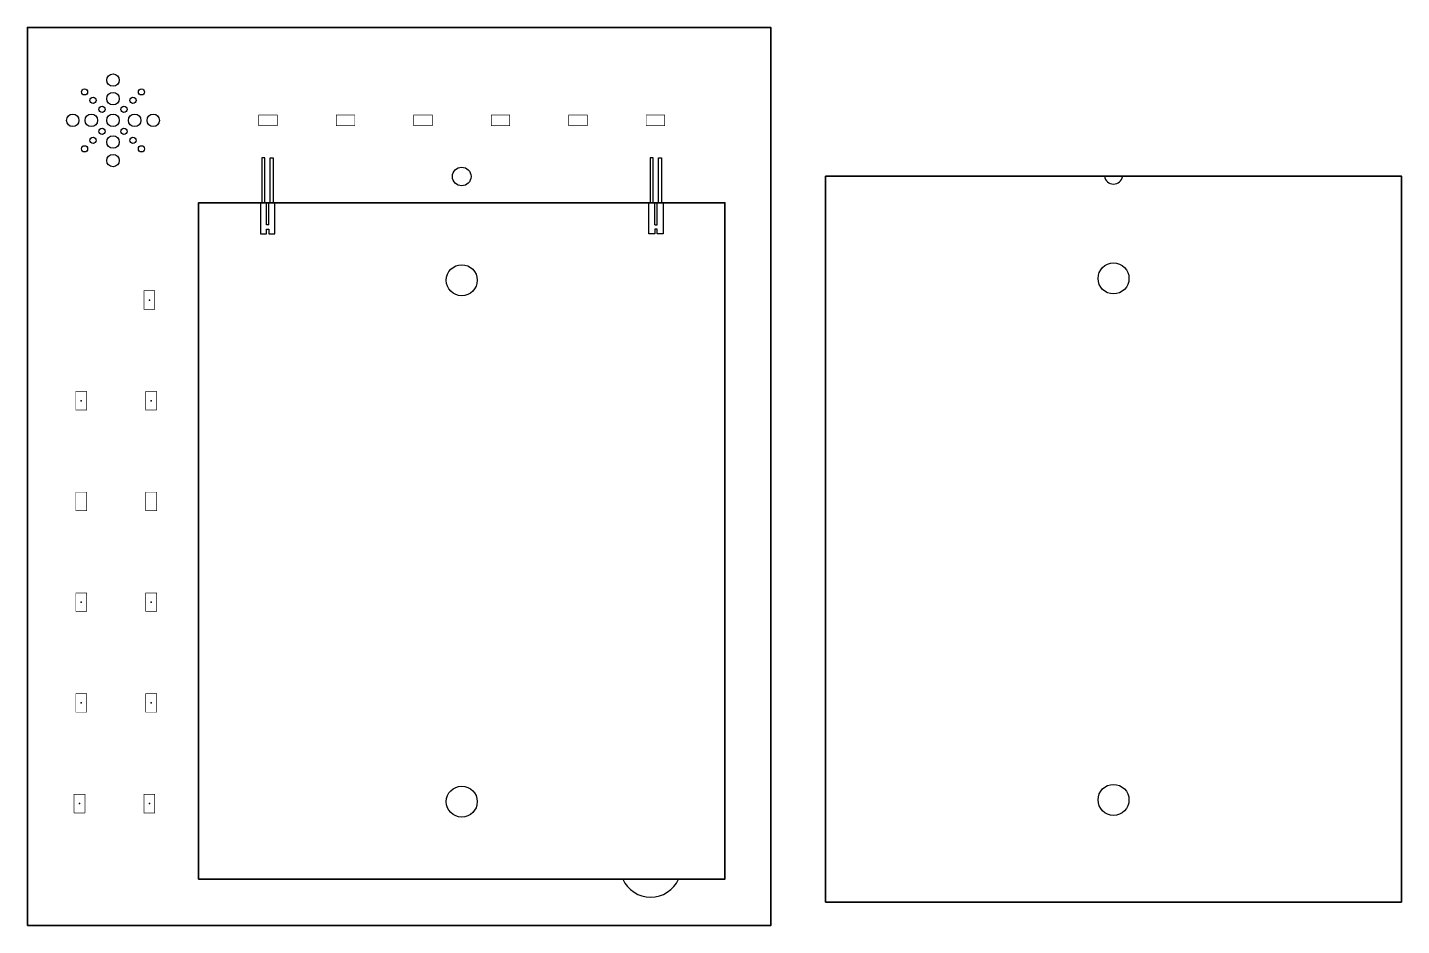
# Model space of a CAD drawing. Header units: millimetres. Extents: x -1276 to 1832, y -1676 to -667.
# Drawn here: x -309.1 to 134.6, y -985.7 to -695.7 of the extents above; entities that cross this region are included whole.
import ezdxf

# ---------------------------------------------------------------- set-up
doc = ezdxf.new("R2010")
doc.units = ezdxf.units.MM
doc.header["$MEASUREMENT"] = 0
for name, color, linetype in [('21', 253, 'Continuous'), ('23', 53, 'Continuous'), ('51', 253, 'Continuous'), ('dim', 7, 'Continuous'), ('groof-0.2', 175, 'Continuous'), ('groof-1mm', 213, 'Continuous'), ('Top-face', 7, 'Continuous')]:
    doc.layers.add(name, color=color, linetype=linetype)

msp = doc.modelspace()

# ---------------------------------------------------------------- linework, layer by layer
at = {"layer": '21', "const_width": 0.2032}
for points in [[(-228.41175, -723.96672), (-234.41175, -723.96672)], [(-234.41175, -723.96672), (-234.41175, -724.21672)], [(-234.41175, -727.21672), (-234.41175, -727.46672)], [(-234.41175, -727.46672), (-228.41175, -727.46672)], [(-228.41175, -723.96672), (-228.41175, -724.21672)], [(-228.41175, -727.46672), (-228.41175, -727.21672)], [(-203.39275, -723.96672), (-209.39275, -723.96672)], [(-209.39275, -723.96672), (-209.39275, -724.21672)], [(-209.39275, -727.21672), (-209.39275, -727.46672)], [(-209.39275, -727.46672), (-203.39275, -727.46672)], [(-203.39275, -723.96672), (-203.39275, -724.21672)], [(-203.39275, -727.46672), (-203.39275, -727.21672)], [(-178.37375, -723.96672), (-184.37375, -723.96672)], [(-184.37375, -723.96672), (-184.37375, -724.21672)], [(-184.37375, -727.21672), (-184.37375, -727.46672)], [(-184.37375, -727.46672), (-178.37375, -727.46672)], [(-178.37375, -723.96672), (-178.37375, -724.21672)], [(-178.37375, -727.46672), (-178.37375, -727.21672)], [(-153.35475, -723.96672), (-159.35475, -723.96672)], [(-159.35475, -723.96672), (-159.35475, -724.21672)], [(-159.35475, -727.21672), (-159.35475, -727.46672)], [(-159.35475, -727.46672), (-153.35475, -727.46672)], [(-153.35475, -723.96672), (-153.35475, -724.21672)], [(-153.35475, -727.46672), (-153.35475, -727.21672)], [(-128.33575, -723.96672), (-134.33575, -723.96672)], [(-134.33575, -723.96672), (-134.33575, -724.21672)], [(-134.33575, -727.21672), (-134.33575, -727.46672)], [(-134.33575, -727.46672), (-128.33575, -727.46672)], [(-128.33575, -723.96672), (-128.33575, -724.21672)], [(-128.33575, -727.46672), (-128.33575, -727.21672)], [(-103.31675, -723.96672), (-109.31675, -723.96672)], [(-109.31675, -723.96672), (-109.31675, -724.21672)], [(-109.31675, -727.21672), (-109.31675, -727.46672)], [(-109.31675, -727.46672), (-103.31675, -727.46672)], [(-103.31675, -723.96672), (-103.31675, -724.21672)], [(-103.31675, -727.46672), (-103.31675, -727.21672)]]:
    msp.add_lwpolyline(points, dxfattribs=at)
at = {"layer": '21', "const_width": 0.1016}
for points in [[(-234.41175, -724.01752, -1), (-234.41175, -723.91592)], [(-234.46255, -723.96672, -1), (-234.36095, -723.96672)], [(-234.36095, -724.21672, -1), (-234.46255, -724.21672)], [(-234.46255, -727.21672, -1), (-234.36095, -727.21672)], [(-234.41175, -727.51752, -1), (-234.41175, -727.41592)], [(-234.36095, -727.46672, -1), (-234.46255, -727.46672)], [(-228.46255, -723.96672, -1), (-228.36095, -723.96672)], [(-228.36095, -724.21672, -1), (-228.46255, -724.21672)], [(-228.46255, -727.21672, -1), (-228.36095, -727.21672)], [(-228.36095, -727.46672, -1), (-228.46255, -727.46672)], [(-228.41175, -723.91592, -1), (-228.41175, -724.01752)], [(-228.41175, -727.41592, -1), (-228.41175, -727.51752)], [(-209.39275, -724.01752, -1), (-209.39275, -723.91592)], [(-209.44355, -723.96672, -1), (-209.34195, -723.96672)], [(-209.34195, -724.21672, -1), (-209.44355, -724.21672)], [(-209.44355, -727.21672, -1), (-209.34195, -727.21672)], [(-209.39275, -727.51752, -1), (-209.39275, -727.41592)], [(-209.34195, -727.46672, -1), (-209.44355, -727.46672)], [(-203.44355, -723.96672, -1), (-203.34195, -723.96672)], [(-203.34195, -724.21672, -1), (-203.44355, -724.21672)], [(-203.44355, -727.21672, -1), (-203.34195, -727.21672)], [(-203.34195, -727.46672, -1), (-203.44355, -727.46672)], [(-203.39275, -723.91592, -1), (-203.39275, -724.01752)], [(-203.39275, -727.41592, -1), (-203.39275, -727.51752)], [(-184.37375, -724.01752, -1), (-184.37375, -723.91592)], [(-184.42455, -723.96672, -1), (-184.32295, -723.96672)], [(-184.32295, -724.21672, -1), (-184.42455, -724.21672)], [(-184.42455, -727.21672, -1), (-184.32295, -727.21672)], [(-184.37375, -727.51752, -1), (-184.37375, -727.41592)], [(-184.32295, -727.46672, -1), (-184.42455, -727.46672)], [(-178.42455, -723.96672, -1), (-178.32295, -723.96672)], [(-178.32295, -724.21672, -1), (-178.42455, -724.21672)], [(-178.42455, -727.21672, -1), (-178.32295, -727.21672)], [(-178.32295, -727.46672, -1), (-178.42455, -727.46672)], [(-178.37375, -723.91592, -1), (-178.37375, -724.01752)], [(-178.37375, -727.41592, -1), (-178.37375, -727.51752)], [(-159.35475, -724.01752, -1), (-159.35475, -723.91592)], [(-159.40555, -723.96672, -1), (-159.30395, -723.96672)], [(-159.30395, -724.21672, -1), (-159.40555, -724.21672)], [(-159.40555, -727.21672, -1), (-159.30395, -727.21672)], [(-159.35475, -727.51752, -1), (-159.35475, -727.41592)], [(-159.30395, -727.46672, -1), (-159.40555, -727.46672)], [(-153.40555, -723.96672, -1), (-153.30395, -723.96672)], [(-153.30395, -724.21672, -1), (-153.40555, -724.21672)], [(-153.40555, -727.21672, -1), (-153.30395, -727.21672)], [(-153.30395, -727.46672, -1), (-153.40555, -727.46672)], [(-153.35475, -723.91592, -1), (-153.35475, -724.01752)], [(-153.35475, -727.41592, -1), (-153.35475, -727.51752)], [(-134.33575, -724.01752, -1), (-134.33575, -723.91592)], [(-134.38655, -723.96672, -1), (-134.28495, -723.96672)], [(-134.28495, -724.21672, -1), (-134.38655, -724.21672)], [(-134.38655, -727.21672, -1), (-134.28495, -727.21672)], [(-134.33575, -727.51752, -1), (-134.33575, -727.41592)], [(-134.28495, -727.46672, -1), (-134.38655, -727.46672)], [(-128.38655, -723.96672, -1), (-128.28495, -723.96672)], [(-128.28495, -724.21672, -1), (-128.38655, -724.21672)], [(-128.38655, -727.21672, -1), (-128.28495, -727.21672)], [(-128.28495, -727.46672, -1), (-128.38655, -727.46672)], [(-128.33575, -723.91592, -1), (-128.33575, -724.01752)], [(-128.33575, -727.41592, -1), (-128.33575, -727.51752)], [(-109.31675, -724.01752, -1), (-109.31675, -723.91592)], [(-109.36755, -723.96672, -1), (-109.26595, -723.96672)], [(-109.26595, -724.21672, -1), (-109.36755, -724.21672)], [(-109.36755, -727.21672, -1), (-109.26595, -727.21672)], [(-109.31675, -727.51752, -1), (-109.31675, -727.41592)], [(-109.26595, -727.46672, -1), (-109.36755, -727.46672)], [(-103.36755, -723.96672, -1), (-103.26595, -723.96672)], [(-103.26595, -724.21672, -1), (-103.36755, -724.21672)], [(-103.36755, -727.21672, -1), (-103.26595, -727.21672)], [(-103.26595, -727.46672, -1), (-103.36755, -727.46672)], [(-103.31675, -723.91592, -1), (-103.31675, -724.01752)], [(-103.31675, -727.41592, -1), (-103.31675, -727.51752)]]:
    msp.add_lwpolyline(points, format="xyb", dxfattribs=at)
at = {"layer": '23'}
for p in [(-269.75059, -783.7388), (-291.73632, -816.262), (-269.17559, -816.262), (-291.73632, -881.3084), (-269.17559, -881.3084), (-291.73632, -913.8316), (-269.17559, -913.8316), (-292.30932, -946.3548), (-269.74859, -946.3548)]:
    msp.add_point(p, dxfattribs=at)
at = {"layer": '51', "const_width": 0.2032}
for points in [[(-228.41175, -723.96672), (-234.41175, -723.96672)], [(-234.41175, -723.96672), (-234.41175, -727.46672)], [(-234.41175, -727.46672), (-228.41175, -727.46672)], [(-228.41175, -727.46672), (-228.41175, -723.96672)], [(-203.39275, -723.96672), (-209.39275, -723.96672)], [(-209.39275, -723.96672), (-209.39275, -727.46672)], [(-209.39275, -727.46672), (-203.39275, -727.46672)], [(-203.39275, -727.46672), (-203.39275, -723.96672)], [(-178.37375, -723.96672), (-184.37375, -723.96672)], [(-184.37375, -723.96672), (-184.37375, -727.46672)], [(-184.37375, -727.46672), (-178.37375, -727.46672)], [(-178.37375, -727.46672), (-178.37375, -723.96672)], [(-153.35475, -723.96672), (-159.35475, -723.96672)], [(-159.35475, -723.96672), (-159.35475, -727.46672)], [(-159.35475, -727.46672), (-153.35475, -727.46672)], [(-153.35475, -727.46672), (-153.35475, -723.96672)], [(-128.33575, -723.96672), (-134.33575, -723.96672)], [(-134.33575, -723.96672), (-134.33575, -727.46672)], [(-134.33575, -727.46672), (-128.33575, -727.46672)], [(-128.33575, -727.46672), (-128.33575, -723.96672)], [(-103.31675, -723.96672), (-109.31675, -723.96672)], [(-109.31675, -723.96672), (-109.31675, -727.46672)], [(-109.31675, -727.46672), (-103.31675, -727.46672)], [(-103.31675, -727.46672), (-103.31675, -723.96672)], [(-271.50059, -780.7388), (-271.50059, -786.7388)], [(-268.00059, -780.7388), (-271.50059, -780.7388)], [(-268.00059, -786.7388), (-268.00059, -780.7388)], [(-271.50059, -786.7388), (-268.00059, -786.7388)], [(-289.98632, -813.262), (-293.48632, -813.262)], [(-293.48632, -813.262), (-293.48632, -819.262)], [(-289.98632, -819.262), (-289.98632, -813.262)], [(-267.42559, -813.262), (-270.92559, -813.262)], [(-270.92559, -813.262), (-270.92559, -819.262)], [(-267.42559, -819.262), (-267.42559, -813.262)], [(-293.48632, -819.262), (-289.98632, -819.262)], [(-270.92559, -819.262), (-267.42559, -819.262)], [(-289.98632, -845.7852), (-293.48632, -845.7852)], [(-293.48632, -845.7852), (-293.48632, -851.7852)], [(-289.98632, -851.7852), (-289.98632, -845.7852)], [(-267.42559, -845.7852), (-270.92559, -845.7852)], [(-270.92559, -845.7852), (-270.92559, -851.7852)], [(-267.42559, -851.7852), (-267.42559, -845.7852)], [(-293.48632, -851.7852), (-289.98632, -851.7852)], [(-270.92559, -851.7852), (-267.42559, -851.7852)], [(-289.98632, -878.3084), (-293.48632, -878.3084)], [(-293.48632, -878.3084), (-293.48632, -884.3084)], [(-289.98632, -884.3084), (-289.98632, -878.3084)], [(-267.42559, -878.3084), (-270.92559, -878.3084)], [(-270.92559, -878.3084), (-270.92559, -884.3084)], [(-267.42559, -884.3084), (-267.42559, -878.3084)], [(-293.48632, -884.3084), (-289.98632, -884.3084)], [(-270.92559, -884.3084), (-267.42559, -884.3084)], [(-289.98632, -910.8316), (-293.48632, -910.8316)], [(-293.48632, -910.8316), (-293.48632, -916.8316)], [(-289.98632, -916.8316), (-289.98632, -910.8316)], [(-267.42559, -910.8316), (-270.92559, -910.8316)], [(-270.92559, -910.8316), (-270.92559, -916.8316)], [(-267.42559, -916.8316), (-267.42559, -910.8316)], [(-293.48632, -916.8316), (-289.98632, -916.8316)], [(-270.92559, -916.8316), (-267.42559, -916.8316)], [(-290.55932, -943.3548), (-294.05932, -943.3548)], [(-294.05932, -943.3548), (-294.05932, -949.3548)], [(-290.55932, -949.3548), (-290.55932, -943.3548)], [(-267.99859, -943.3548), (-271.49859, -943.3548)], [(-271.49859, -943.3548), (-271.49859, -949.3548)], [(-267.99859, -949.3548), (-267.99859, -943.3548)], [(-294.05932, -949.3548), (-290.55932, -949.3548)], [(-271.49859, -949.3548), (-267.99859, -949.3548)]]:
    msp.add_lwpolyline(points, dxfattribs=at)
at = {"layer": '51', "const_width": 0.1016}
for points in [[(-234.41175, -724.01752, -1), (-234.41175, -723.91592)], [(-234.46255, -723.96672, -1), (-234.36095, -723.96672)], [(-234.41175, -727.51752, -1), (-234.41175, -727.41592)], [(-234.36095, -727.46672, -1), (-234.46255, -727.46672)], [(-228.46255, -723.96672, -1), (-228.36095, -723.96672)], [(-228.36095, -727.46672, -1), (-228.46255, -727.46672)], [(-228.41175, -723.91592, -1), (-228.41175, -724.01752)], [(-228.41175, -727.41592, -1), (-228.41175, -727.51752)], [(-209.39275, -724.01752, -1), (-209.39275, -723.91592)], [(-209.44355, -723.96672, -1), (-209.34195, -723.96672)], [(-209.39275, -727.51752, -1), (-209.39275, -727.41592)], [(-209.34195, -727.46672, -1), (-209.44355, -727.46672)], [(-203.44355, -723.96672, -1), (-203.34195, -723.96672)], [(-203.34195, -727.46672, -1), (-203.44355, -727.46672)], [(-203.39275, -723.91592, -1), (-203.39275, -724.01752)], [(-203.39275, -727.41592, -1), (-203.39275, -727.51752)], [(-184.37375, -724.01752, -1), (-184.37375, -723.91592)], [(-184.42455, -723.96672, -1), (-184.32295, -723.96672)], [(-184.37375, -727.51752, -1), (-184.37375, -727.41592)], [(-184.32295, -727.46672, -1), (-184.42455, -727.46672)], [(-178.42455, -723.96672, -1), (-178.32295, -723.96672)], [(-178.32295, -727.46672, -1), (-178.42455, -727.46672)], [(-178.37375, -723.91592, -1), (-178.37375, -724.01752)], [(-178.37375, -727.41592, -1), (-178.37375, -727.51752)], [(-159.35475, -724.01752, -1), (-159.35475, -723.91592)], [(-159.40555, -723.96672, -1), (-159.30395, -723.96672)], [(-159.35475, -727.51752, -1), (-159.35475, -727.41592)], [(-159.30395, -727.46672, -1), (-159.40555, -727.46672)], [(-153.40555, -723.96672, -1), (-153.30395, -723.96672)], [(-153.30395, -727.46672, -1), (-153.40555, -727.46672)], [(-153.35475, -723.91592, -1), (-153.35475, -724.01752)], [(-153.35475, -727.41592, -1), (-153.35475, -727.51752)], [(-134.33575, -724.01752, -1), (-134.33575, -723.91592)], [(-134.38655, -723.96672, -1), (-134.28495, -723.96672)], [(-134.33575, -727.51752, -1), (-134.33575, -727.41592)], [(-134.28495, -727.46672, -1), (-134.38655, -727.46672)], [(-128.38655, -723.96672, -1), (-128.28495, -723.96672)], [(-128.28495, -727.46672, -1), (-128.38655, -727.46672)], [(-128.33575, -723.91592, -1), (-128.33575, -724.01752)], [(-128.33575, -727.41592, -1), (-128.33575, -727.51752)], [(-109.31675, -724.01752, -1), (-109.31675, -723.91592)], [(-109.36755, -723.96672, -1), (-109.26595, -723.96672)], [(-109.31675, -727.51752, -1), (-109.31675, -727.41592)], [(-109.26595, -727.46672, -1), (-109.36755, -727.46672)], [(-103.36755, -723.96672, -1), (-103.26595, -723.96672)], [(-103.26595, -727.46672, -1), (-103.36755, -727.46672)], [(-103.31675, -723.91592, -1), (-103.31675, -724.01752)], [(-103.31675, -727.41592, -1), (-103.31675, -727.51752)], [(-271.55139, -780.7388, -1), (-271.44979, -780.7388)], [(-271.50059, -780.7896, -1), (-271.50059, -780.688)], [(-268.05139, -780.7388, -1), (-267.94979, -780.7388)], [(-268.00059, -780.688, -1), (-268.00059, -780.7896)], [(-271.50059, -786.7896, -1), (-271.50059, -786.688)], [(-271.44979, -786.7388, -1), (-271.55139, -786.7388)], [(-267.94979, -786.7388, -1), (-268.05139, -786.7388)], [(-268.00059, -786.688, -1), (-268.00059, -786.7896)], [(-293.48632, -813.3128, -1), (-293.48632, -813.2112)], [(-293.53712, -813.262, -1), (-293.43552, -813.262)], [(-290.03712, -813.262, -1), (-289.93552, -813.262)], [(-289.98632, -813.2112, -1), (-289.98632, -813.3128)], [(-270.92559, -813.3128, -1), (-270.92559, -813.2112)], [(-270.97639, -813.262, -1), (-270.87479, -813.262)], [(-267.47639, -813.262, -1), (-267.37479, -813.262)], [(-267.42559, -813.2112, -1), (-267.42559, -813.3128)], [(-293.48632, -819.3128, -1), (-293.48632, -819.2112)], [(-293.43552, -819.262, -1), (-293.53712, -819.262)], [(-289.93552, -819.262, -1), (-290.03712, -819.262)], [(-289.98632, -819.2112, -1), (-289.98632, -819.3128)], [(-270.92559, -819.3128, -1), (-270.92559, -819.2112)], [(-270.87479, -819.262, -1), (-270.97639, -819.262)], [(-267.37479, -819.262, -1), (-267.47639, -819.262)], [(-267.42559, -819.2112, -1), (-267.42559, -819.3128)], [(-293.48632, -845.836, -1), (-293.48632, -845.7344)], [(-293.53712, -845.7852, -1), (-293.43552, -845.7852)], [(-290.03712, -845.7852, -1), (-289.93552, -845.7852)], [(-289.98632, -845.7344, -1), (-289.98632, -845.836)], [(-270.92559, -845.836, -1), (-270.92559, -845.7344)], [(-270.97639, -845.7852, -1), (-270.87479, -845.7852)], [(-267.47639, -845.7852, -1), (-267.37479, -845.7852)], [(-267.42559, -845.7344, -1), (-267.42559, -845.836)], [(-293.48632, -851.836, -1), (-293.48632, -851.7344)], [(-293.43552, -851.7852, -1), (-293.53712, -851.7852)], [(-289.93552, -851.7852, -1), (-290.03712, -851.7852)], [(-289.98632, -851.7344, -1), (-289.98632, -851.836)], [(-270.92559, -851.836, -1), (-270.92559, -851.7344)], [(-270.87479, -851.7852, -1), (-270.97639, -851.7852)], [(-267.37479, -851.7852, -1), (-267.47639, -851.7852)], [(-267.42559, -851.7344, -1), (-267.42559, -851.836)], [(-293.48632, -878.3592, -1), (-293.48632, -878.2576)], [(-293.53712, -878.3084, -1), (-293.43552, -878.3084)], [(-290.03712, -878.3084, -1), (-289.93552, -878.3084)], [(-289.98632, -878.2576, -1), (-289.98632, -878.3592)], [(-270.92559, -878.3592, -1), (-270.92559, -878.2576)], [(-270.97639, -878.3084, -1), (-270.87479, -878.3084)], [(-267.47639, -878.3084, -1), (-267.37479, -878.3084)], [(-267.42559, -878.2576, -1), (-267.42559, -878.3592)], [(-293.48632, -884.3592, -1), (-293.48632, -884.2576)], [(-293.43552, -884.3084, -1), (-293.53712, -884.3084)], [(-289.93552, -884.3084, -1), (-290.03712, -884.3084)], [(-289.98632, -884.2576, -1), (-289.98632, -884.3592)], [(-270.92559, -884.3592, -1), (-270.92559, -884.2576)], [(-270.87479, -884.3084, -1), (-270.97639, -884.3084)], [(-267.37479, -884.3084, -1), (-267.47639, -884.3084)], [(-267.42559, -884.2576, -1), (-267.42559, -884.3592)], [(-293.48632, -910.8824, -1), (-293.48632, -910.7808)], [(-293.53712, -910.8316, -1), (-293.43552, -910.8316)], [(-290.03712, -910.8316, -1), (-289.93552, -910.8316)], [(-289.98632, -910.7808, -1), (-289.98632, -910.8824)], [(-270.92559, -910.8824, -1), (-270.92559, -910.7808)], [(-270.97639, -910.8316, -1), (-270.87479, -910.8316)], [(-267.47639, -910.8316, -1), (-267.37479, -910.8316)], [(-267.42559, -910.7808, -1), (-267.42559, -910.8824)], [(-293.48632, -916.8824, -1), (-293.48632, -916.7808)], [(-293.43552, -916.8316, -1), (-293.53712, -916.8316)], [(-289.93552, -916.8316, -1), (-290.03712, -916.8316)], [(-289.98632, -916.7808, -1), (-289.98632, -916.8824)], [(-270.92559, -916.8824, -1), (-270.92559, -916.7808)], [(-270.87479, -916.8316, -1), (-270.97639, -916.8316)], [(-267.37479, -916.8316, -1), (-267.47639, -916.8316)], [(-267.42559, -916.7808, -1), (-267.42559, -916.8824)], [(-294.05932, -943.4056, -1), (-294.05932, -943.304)], [(-294.11012, -943.3548, -1), (-294.00852, -943.3548)], [(-290.61012, -943.3548, -1), (-290.50852, -943.3548)], [(-290.55932, -943.304, -1), (-290.55932, -943.4056)], [(-271.49859, -943.4056, -1), (-271.49859, -943.304)], [(-271.54939, -943.3548, -1), (-271.44779, -943.3548)], [(-268.04939, -943.3548, -1), (-267.94779, -943.3548)], [(-267.99859, -943.304, -1), (-267.99859, -943.4056)], [(-294.05932, -949.4056, -1), (-294.05932, -949.304)], [(-294.00852, -949.3548, -1), (-294.11012, -949.3548)], [(-290.50852, -949.3548, -1), (-290.61012, -949.3548)], [(-290.55932, -949.304, -1), (-290.55932, -949.4056)], [(-271.49859, -949.4056, -1), (-271.49859, -949.304)], [(-271.44779, -949.3548, -1), (-271.54939, -949.3548)], [(-267.94779, -949.3548, -1), (-268.04939, -949.3548)], [(-267.99859, -949.304, -1), (-267.99859, -949.4056)]]:
    msp.add_lwpolyline(points, format="xyb", dxfattribs=at)
at = {"layer": 'dim'}
for p, q in [((-253.872, -752.35114), (-233.872, -752.35114)), ((-231.472, -752.35114), (-230.672, -752.35114)), ((-168.872, -970.7269), (-168.872, -970.7269))]:
    msp.add_line(p, q, dxfattribs=at)
for centre in [(41.58808, -776.77147), (-168.872, -777.35114), (41.58808, -945.14722), (-168.872, -945.7269)]:
    msp.add_circle(centre, 5, dxfattribs=at)
at = {"layer": 'groof-0.2'}
for p, q in [((-233.872, -752.35114), (-233.872, -762.35114)), ((-231.972, -759.45114), (-231.972, -752.35121)), ((-231.172, -759.45114), (-231.172, -752.35114)), ((-229.272, -762.35114), (-229.272, -752.37331)), ((-108.472, -762.35114), (-108.472, -752.37331)), ((-106.572, -759.45114), (-106.572, -752.35114)), ((-105.772, -759.45114), (-105.772, -752.35121)), ((-103.872, -752.35114), (-103.872, -762.35114)), ((-233.872, -762.35114), (-231.972, -762.35114)), ((-231.172, -759.45114), (-231.972, -759.45114)), ((-231.972, -762.35114), (-231.972, -760.85114)), ((-231.972, -760.85114), (-231.172, -760.85114)), ((-231.172, -760.85114), (-231.172, -762.35114)), ((-231.172, -762.35114), (-229.272, -762.35114)), ((-106.572, -762.35114), (-108.472, -762.35114)), ((-106.572, -759.45114), (-105.772, -759.45114)), ((-105.772, -760.85114), (-106.572, -760.85114)), ((-106.572, -760.85114), (-106.572, -762.35114)), ((-105.772, -762.35114), (-105.772, -760.85114)), ((-103.872, -762.35114), (-105.772, -762.35114))]:
    msp.add_line(p, q, dxfattribs=at)
at = {"layer": 'groof-1mm'}
for p, q in [((-232.422, -737.85114), (-233.422, -737.85114)), ((-233.422, -737.85114), (-233.422, -752.35116)), ((-232.422, -752.35114), (-232.422, -737.85114)), ((-230.722, -752.35114), (-230.722, -737.85114)), ((-230.722, -737.85114), (-229.722, -737.85114)), ((-229.722, -737.85114), (-229.722, -752.35116)), ((-107.022, -737.85114), (-108.022, -737.85114)), ((-108.022, -737.85114), (-108.022, -752.35116)), ((-107.022, -752.35114), (-107.022, -737.85114)), ((-105.322, -752.35114), (-105.322, -737.85114)), ((-105.322, -737.85114), (-104.322, -737.85114)), ((-104.322, -737.85114), (-104.322, -752.35116))]:
    msp.add_line(p, q, dxfattribs=at)
at = {"layer": 'Top-face'}
for q in [(-98.872, -970.7269), (-83.872, -970.7269)]:
    msp.add_line((-83.872, -970.7269), q, dxfattribs=at)
at = {"layer": 'Top-face', "lineweight": 35}
for points in [[(-309.10247, -985.7269), (-69.10247, -985.7269), (-69.10247, -695.7269), (-309.10247, -695.7269), (-309.10247, -985.7269)], [(-253.872, -970.7269), (-83.872, -970.7269), (-83.872, -752.35114), (-253.872, -752.35114), (-253.872, -970.7269)]]:
    msp.add_lwpolyline(points, dxfattribs=at)
msp.add_lwpolyline([(134.58808, -978.14722), (-51.41192, -978.14722), (-51.41192, -743.77147), (134.58808, -743.77147)], close=True, dxfattribs=at)
at = {"layer": 'Top-face'}
for centre, radius in [((-281.48723, -712.71643), 2), ((-290.67962, -716.52404), 1), ((-287.93141, -719.27225), 1), ((-281.48723, -718.71643), 2), ((-275.04306, -719.27225), 1), ((-272.29485, -716.52404), 1), ((-285.02277, -722.18089), 1), ((-277.9517, -722.18089), 1), ((-294.48723, -725.71643), 2), ((-288.48723, -725.71643), 2), ((-281.48723, -725.71643), 2), ((-274.48723, -725.71643), 2), ((-268.48723, -725.71643), 2), ((-287.93141, -732.1606), 1), ((-285.02277, -729.25196), 1), ((-281.48723, -732.71643), 2), ((-277.9517, -729.25196), 1), ((-275.04306, -732.1606), 1), ((-290.67962, -734.90882), 1), ((-272.29485, -734.90882), 1), ((-281.48723, -738.71643), 2), ((-168.872, -743.85114), 3)]:
    msp.add_circle(centre, radius, dxfattribs=at)
for centre, radius, start, end in [((41.58808, -743.27147), 3, 189.5940682, 350.4059318), ((-107.872, -966.7269), 9.84886, 203.962489, 336.037511)]:
    msp.add_arc(centre, radius, start, end, dxfattribs=at)

doc.saveas('drawing.dxf')
